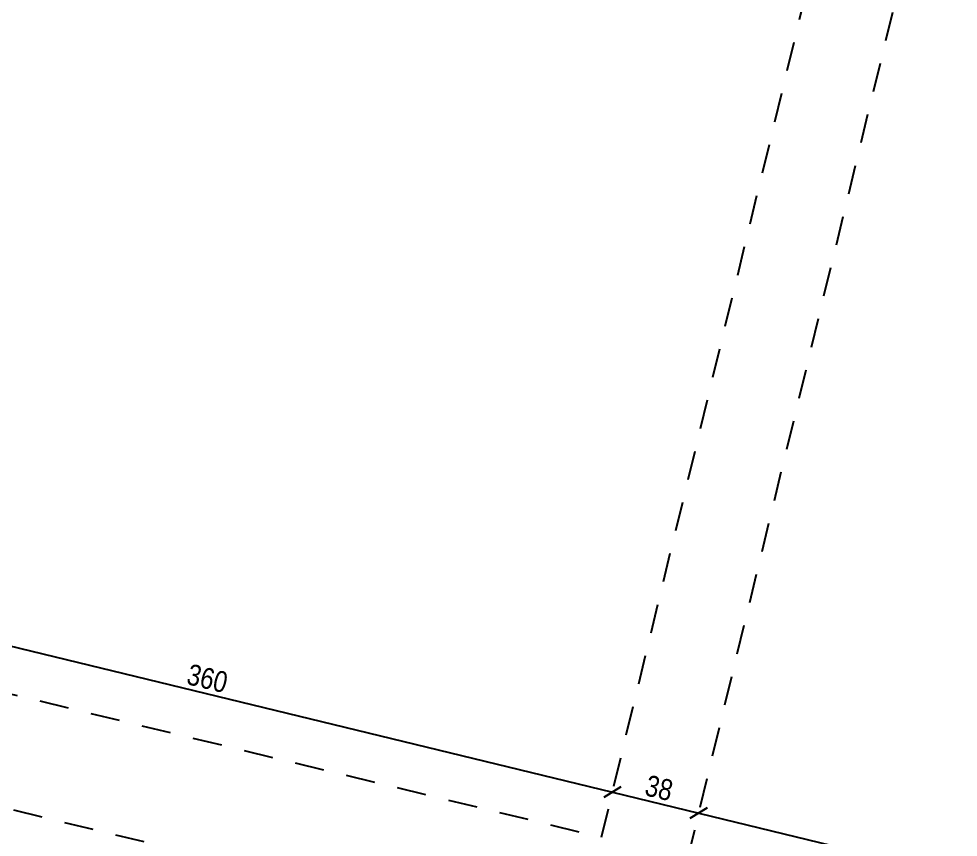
# Model space of a CAD drawing. Header units: metres. Extents: x 493 to 630, y -132 to -15.
# Drawn here: x 540.313 to 544.335, y -28.651 to -25.149 of the extents above; entities that cross this region are included whole.
import ezdxf

# ---------------------------------------------------------------- set-up
doc = ezdxf.new("R2010")
doc.units = ezdxf.units.M
doc.header["$MEASUREMENT"] = 0
doc.header["$PDMODE"] = 3
doc.linetypes.add('HIDDEN', pattern=[0.375, 0.25, -0.125])
doc.layers.add('a_cote_50', color=9, linetype='Continuous')
doc.layers.add('a_grinzi', color=253, linetype='HIDDEN')
doc.styles.get("Standard").update_dxf_attribs({"font": 'ARIALN.TTF'})
doc.dimstyles.new('50 cote', dxfattribs={"dimtxt": 0.09, "dimasz": 0.06, "dimexe": 0, "dimexo": 0, "dimgap": 0.018, "dimtad": 1, "dimdec": 1, "dimlfac": 100, "dimrnd": 0.5, "dimdsep": 46, "dimtxsty": 'Standard', "dimblk": 'OBLIQUE', "dimcen": 0.00045, "dimclrd": 256, "dimclrt": 4, "dimadec": 1, "dimazin": 0, "dimtfac": 1, "dimtdec": 1, "dimtix": 1, "dimtofl": 0, "dimtmove": 0, "dimatfit": 3, "dimldrblk": 'OBLIQUE', "dimfxl": 0, "dimtolj": 1, "dimtzin": 0, "dimarcsym": 0})

# ---------------------------------------------------------------- blocks, each defined once
blk = doc.blocks.new('_Oblique')
at = {"color": 0, "linetype": 'ByBlock', "lineweight": -2}
blk.add_line((-0.5, -0.5), (0.5, 0.5), dxfattribs=at)
blk = doc.blocks.new('*D647')
at = {"layer": 'a_cote_50', "lineweight": -2, "ltscale": 0.3}
blk.add_line((539.3562, -27.6099), (542.8549, -28.4579), dxfattribs=at)
at = {"layer": 'Defpoints', "color": 0, "ltscale": 0.3}
for p in [(539.3497, -27.6367), (542.8549, -28.4579), (542.8484, -28.4846)]:
    blk.add_point(p, dxfattribs=at)
at = {"layer": 'a_cote_50', "lineweight": -2, "ltscale": 0.3, "xscale": 0.06, "yscale": 0.06, "zscale": 0.06}
for p, rotation in [((539.3562, -27.6099), 166.3770699062306), ((542.8549, -28.4579), 346.3770699062306)]:
    blk.add_blockref('_Oblique', p, dxfattribs=dict(at, rotation=rotation))
at = {"layer": 'a_cote_50', "color": 4, "ltscale": 0.3, "insert": (541.1206, -27.9717), "char_height": 0.09, "attachment_point": 5, "rotation": 346.3771}
blk.add_mtext('\\A1;360', dxfattribs=at)
blk = doc.blocks.new('*D648')
at = {"layer": 'a_cote_50', "lineweight": -2, "ltscale": 0.3}
blk.add_line((542.8549, -28.4579), (543.2242, -28.5474), dxfattribs=at)
at = {"layer": 'Defpoints', "color": 0, "ltscale": 0.3}
for p in [(542.8484, -28.4846), (543.2242, -28.5474), (543.2178, -28.5741)]:
    blk.add_point(p, dxfattribs=at)
at = {"layer": 'a_cote_50', "lineweight": -2, "ltscale": 0.3, "xscale": 0.06, "yscale": 0.06, "zscale": 0.06}
for p, rotation in [((542.8549, -28.4579), 166.3770699062306), ((543.2242, -28.5474), 346.3770699062306)]:
    blk.add_blockref('_Oblique', p, dxfattribs=dict(at, rotation=rotation))
at = {"layer": 'a_cote_50', "color": 4, "ltscale": 0.3, "insert": (543.0546, -28.4405), "char_height": 0.09, "attachment_point": 5, "rotation": 346.3771}
blk.add_mtext('\\A1;38', dxfattribs=at)
blk = doc.blocks.new('*D649')
at = {"layer": 'a_cote_50', "lineweight": -2, "ltscale": 0.3}
blk.add_line((543.2242, -28.5474), (546.7424, -29.4), dxfattribs=at)
at = {"layer": 'Defpoints', "color": 0, "ltscale": 0.3}
for p in [(543.2178, -28.5741), (546.7424, -29.4), (546.6794, -29.6599)]:
    blk.add_point(p, dxfattribs=at)
at = {"layer": 'a_cote_50', "lineweight": -2, "ltscale": 0.3, "xscale": 0.06, "yscale": 0.06, "zscale": 0.06}
for p, rotation in [((543.2242, -28.5474), 166.3770699062306), ((546.7424, -29.4), 346.3770699062306)]:
    blk.add_blockref('_Oblique', p, dxfattribs=dict(at, rotation=rotation))
at = {"layer": 'a_cote_50', "color": 4, "ltscale": 0.3, "insert": (544.9984, -28.9115), "char_height": 0.09, "attachment_point": 5, "rotation": 346.3771}
blk.add_mtext('\\A1;362', dxfattribs=at)
blk = doc.blocks.new('*D658')
at = {"layer": 'a_cote_50', "lineweight": -2, "ltscale": 0.3}
blk.add_line((539.4824, -28.3386), (540.8791, -22.5754), dxfattribs=at)
at = {"layer": 'Defpoints', "color": 0, "ltscale": 0.3}
for p in [(540.5931, -22.5061), (540.8791, -22.5754), (539.1964, -28.2693)]:
    blk.add_point(p, dxfattribs=at)
at = {"layer": 'a_cote_50', "lineweight": -2, "ltscale": 0.3, "xscale": 0.06, "yscale": 0.06, "zscale": 0.06}
for p, rotation in [((540.8791, -22.5754), 76.37706990623066), ((539.4824, -28.3386), 256.3770699062306)]:
    blk.add_blockref('_Oblique', p, dxfattribs=dict(at, rotation=rotation))
at = {"layer": 'a_cote_50', "color": 4, "ltscale": 0.3, "insert": (540.1186, -25.442), "char_height": 0.09, "attachment_point": 5, "rotation": 76.3771}
blk.add_mtext('\\A1;593', dxfattribs=at)

msp = doc.modelspace()

# ---------------------------------------------------------------- linework, layer by layer
at = {"layer": 'a_grinzi', "ltscale": 0.5}
for points in [[(542.8082, -28.6507), (544.0918, -23.354)], [(543.1775, -28.7402), (544.4611, -23.4435)], [(539.3095, -27.8028), (542.8082, -28.6507)], [(539.1964, -28.2693), (542.6951, -29.1172)]]:
    msp.add_lwpolyline(points, dxfattribs=at)

# ---------------------------------------------------------------- dimensions: what is measured, and where the dimension line sits
at = {"layer": 'a_cote_50', "ltscale": 0.3}
dim = msp.add_aligned_dim(p1=(539.1964, -28.2693), p2=(540.5931, -22.5061), distance=-0.2943, dimstyle='50 cote', dxfattribs=at)
dim.commit()
dim.dimension.update_dxf_attribs({"geometry": '*D658', "text_midpoint": (540.1186, -25.442)})
for base, p1, p2, picture, middle in [((542.8549, -28.4579), (539.3497, -27.6367), (542.8484, -28.4846), '*D647', (541.1206, -27.9717)), ((543.2242, -28.5474), (542.8484, -28.4846), (543.2178, -28.5741), '*D648', (543.0546, -28.4405)), ((546.7424, -29.4), (543.2178, -28.5741), (546.6794, -29.6599), '*D649', (544.9984, -28.9115))]:
    dim = msp.add_linear_dim(base=base, p1=p1, p2=p2, angle=346.3771, dimstyle='50 cote', override={"dimtmove": 1}, dxfattribs=at)
    dim.commit()
    dim.dimension.update_dxf_attribs({"geometry": picture, "text_midpoint": middle})

doc.saveas('drawing.dxf')
